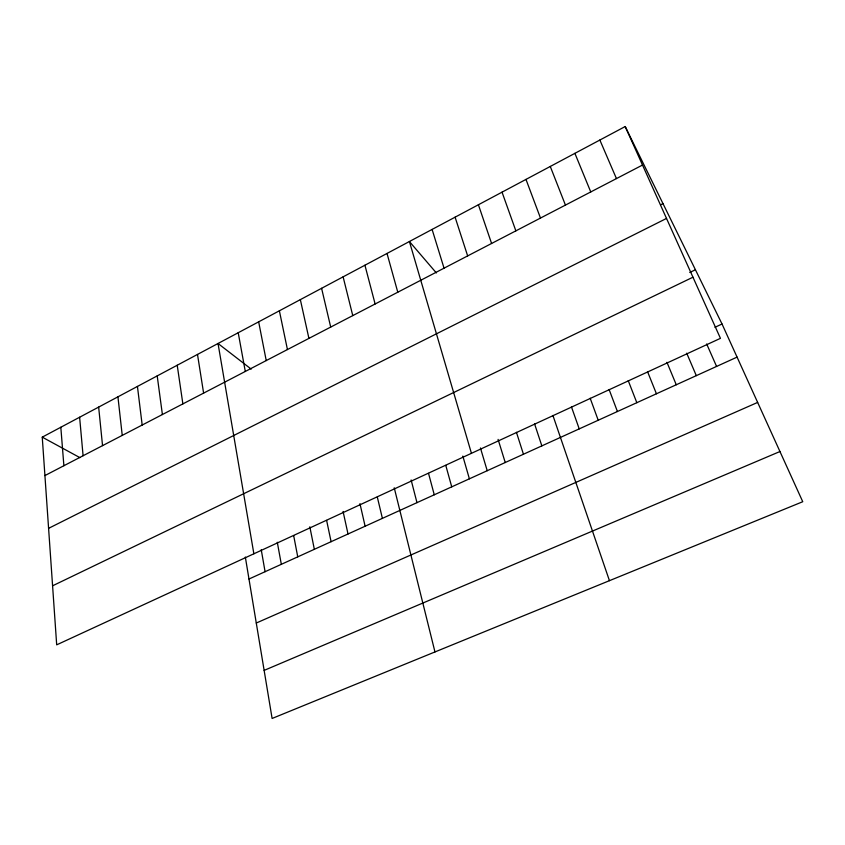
<?xml version="1.0" encoding="UTF-8"?>
<svg xmlns="http://www.w3.org/2000/svg" width="845" height="845" viewBox="0 0 845 845"><rect width="100%" height="100%" fill="white"/><g stroke="black" fill="none" stroke-linecap="round" stroke-linejoin="round"><path stroke-width="1.27" d="M625.194 126.539L720.447 338.338L56.689 644.841L42.25 437.15L625.194 126.539L722.031 324.005L802.75 501.719L272.111 718.461L245.335 557.035M44.922 475.577L642.506 165.05M660.663 204.796L662.987 203.613M48.587 528.347L666.515 218.433M689.752 272.481L695.414 269.745M52.591 585.807L692.953 277.213M714.954 327.29L722.031 324.005M248.979 579.026L737.072 357.118M256.278 623.029L757.648 402.421M264.136 670.391L779.956 451.526M42.25 437.15L79.916 457.641M251.197 369.117L218.031 343.492L253.87 553.792M436.358 272.946L409.413 241.522L471.436 453.321M706.673 343.968L716.581 366.434M599.865 140.038L616.449 178.591M686.71 353.189L696.312 375.645M666.958 362.315L676.264 384.76M574.896 153.346L590.761 191.942M647.576 371.737L656.438 393.781M550.275 166.465L565.442 205.092M628.247 380.662L636.824 402.695M609.108 389.503L617.42 411.515M525.981 179.404L540.483 218.063M590.18 398.238L598.218 420.24M502.036 192.164L515.862 230.854M571.452 406.889L579.226 428.88M552.915 415.444L609.446 580.673M478.407 204.754L491.589 243.476M534.579 423.915L541.846 445.875M455.096 217.176L467.655 255.908M516.432 432.302L523.446 454.24M498.085 439.379L505.236 462.521M432.101 229.428L444.047 268.182M480.435 447.966L487.216 470.707M462.838 456.089L469.387 478.819M387.021 253.447L397.784 292.212M445.78 465.405L451.737 486.847M428.531 473.369L434.267 494.79M364.924 265.224L375.127 303.989M411.135 479.992L416.976 502.648M343.112 276.843L352.766 315.607M394.235 487.797L434.964 651.939M377.303 497.008L382.394 518.365M321.596 288.314L330.701 327.078M359.949 503.641L365.114 526.224M300.345 299.626L308.921 338.391M343.07 511.436L348.013 533.998M326.624 520.414L331.092 541.698M279.378 310.812L287.437 349.555M309.819 526.805L314.34 549.313M258.665 321.839L266.228 360.583M293.68 535.624L297.746 556.855M277.297 542.268L281.332 564.323M238.216 332.729L245.293 371.451M261.232 549.683L265.077 571.706M197.498 354.435L203.613 393.115M177.218 365.241L182.869 403.899M157.202 375.898L162.398 414.536M137.439 386.429L142.182 425.035M117.93 396.833L122.24 435.397M98.654 407.1L102.541 445.632M79.62 417.24L83.085 455.74M60.819 427.264L63.882 465.722"/></g></svg>
